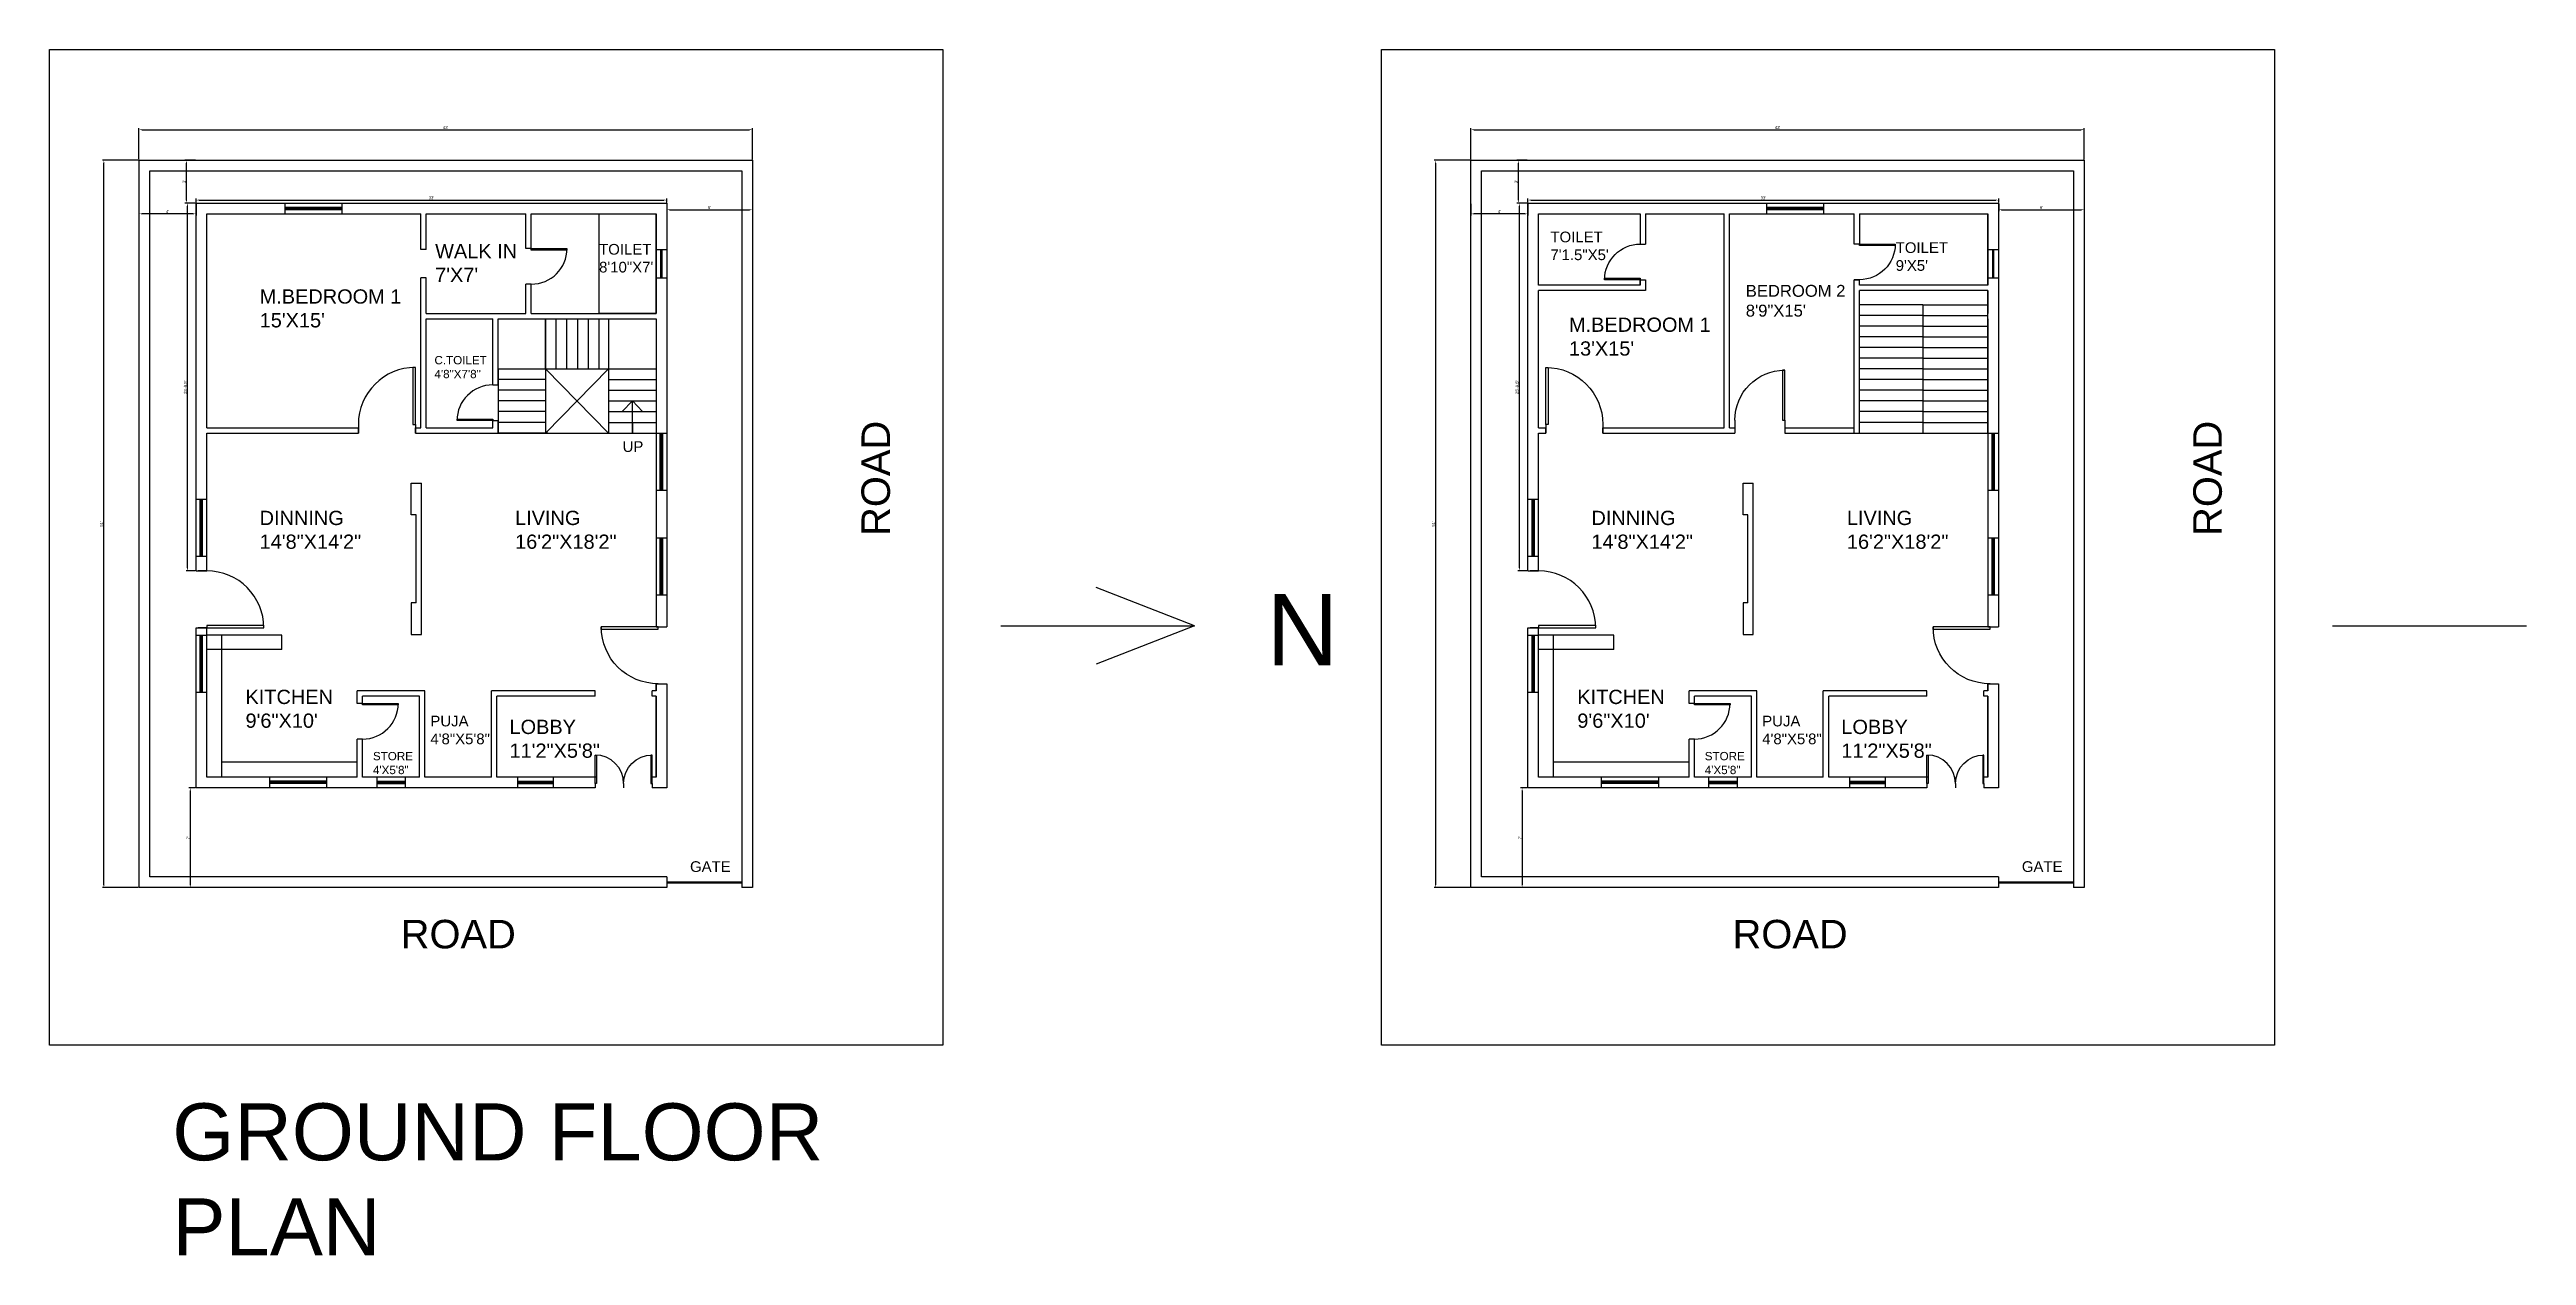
# Model space of a CAD drawing. Header units: inches. Extents: x 282035 to 284119, y 85453 to 86467.
import ezdxf

# ---------------------------------------------------------------- set-up
doc = ezdxf.new("R2010")
doc.units = ezdxf.units.IN
doc.styles.get("Standard").update_dxf_attribs({"font": 'arial.ttf'})
doc.dimstyles.new('ISO-25', dxfattribs={"dimtxt": 2.5, "dimasz": 2.5, "dimexe": 1.25, "dimexo": 0.625, "dimtad": 1, "dimlunit": 3, "dimtxsty": 'Standard', "dimcen": 2.5, "dimadec": 0, "dimazin": 0, "dimtfac": 1, "dimtmove": 0, "dimatfit": 3, "dimfxl": 1, "dimarcsym": 0})

# ---------------------------------------------------------------- blocks, each defined once
blk = doc.blocks.new('*D2')
at = {"color": 0, "lineweight": -2, "transparency": 16777216}
for p, q in [((282110, 86374.9), (282110, 86401.2)), ((282112.5, 86400), (282623.5, 86400)), ((282626, 86374.9), (282626, 86401.2))]:
    blk.add_line(p, q, dxfattribs=at)
at = {"color": 0, "transparency": 16777216}
for points in [[(282112.5, 86400.4), (282112.5, 86399.6), (282110, 86400)], [(282623.5, 86400.4), (282623.5, 86399.6), (282626, 86400)]]:
    blk.add_solid(points, dxfattribs=at)
at = {"layer": 'Defpoints', "color": 0, "transparency": 16777216}
for p in [(282626, 86400), (282110, 86374.3), (282626, 86374.3)]:
    blk.add_point(p, dxfattribs=at)
at = {"color": 0, "transparency": 16777216, "insert": (282368, 86401.9), "char_height": 2.5, "attachment_point": 5}
blk.add_mtext("43'", dxfattribs=at)
blk = doc.blocks.new('*D3')
at = {"color": 0, "lineweight": -2, "transparency": 16777216}
for p, q in [((282109.4, 86374.3), (282079.2, 86374.3)), ((282080.4, 85764.8), (282080.4, 86371.8)), ((282109.4, 85762.3), (282079.2, 85762.3))]:
    blk.add_line(p, q, dxfattribs=at)
at = {"color": 0, "transparency": 16777216}
for points in [[(282080, 86371.8), (282080.9, 86371.8), (282080.4, 86374.3)], [(282080, 85764.8), (282080.9, 85764.8), (282080.4, 85762.3)]]:
    blk.add_solid(points, dxfattribs=at)
at = {"layer": 'Defpoints', "color": 0, "transparency": 16777216}
for p in [(282080.4, 86374.3), (282110, 86374.3), (282110, 85762.3)]:
    blk.add_point(p, dxfattribs=at)
at = {"color": 0, "transparency": 16777216, "insert": (282078.5, 86068.3), "char_height": 2.5, "attachment_point": 5, "rotation": 90}
blk.add_mtext("51'", dxfattribs=at)
blk = doc.blocks.new('*D4')
at = {"color": 0, "lineweight": -2, "transparency": 16777216}
for p, q in [((282157.4, 86338.3), (282149.6, 86338.3)), ((282150.9, 86031.3), (282150.9, 86335.8)), ((282157.4, 86028.8), (282149.6, 86028.8))]:
    blk.add_line(p, q, dxfattribs=at)
at = {"color": 0, "transparency": 16777216}
for points in [[(282150.4, 86335.8), (282151.3, 86335.8), (282150.9, 86338.3)], [(282150.4, 86031.3), (282151.3, 86031.3), (282150.9, 86028.8)]]:
    blk.add_solid(points, dxfattribs=at)
at = {"layer": 'Defpoints', "color": 0, "transparency": 16777216}
for p in [(282150.9, 86338.3), (282158, 86338.3), (282158, 86028.8)]:
    blk.add_point(p, dxfattribs=at)
at = {"color": 0, "transparency": 16777216, "insert": (282149, 86183.5), "char_height": 2.5, "attachment_point": 5, "rotation": 90}
blk.add_mtext('25\'-9.5"', dxfattribs=at)
blk = doc.blocks.new('*D5')
at = {"color": 0, "lineweight": -2, "transparency": 16777216}
for p, q in [((282158, 86338.9), (282158, 86342.1)), ((282160.5, 86340.8), (282551.5, 86340.8)), ((282554, 86338.9), (282554, 86342.1))]:
    blk.add_line(p, q, dxfattribs=at)
at = {"color": 0, "transparency": 16777216}
for points in [[(282160.5, 86341.2), (282160.5, 86340.4), (282158, 86340.8)], [(282551.5, 86341.2), (282551.5, 86340.4), (282554, 86340.8)]]:
    blk.add_solid(points, dxfattribs=at)
at = {"layer": 'Defpoints', "color": 0, "transparency": 16777216}
for p in [(282158, 86338.3), (282554, 86340.8), (282554, 86338.3)]:
    blk.add_point(p, dxfattribs=at)
at = {"color": 0, "transparency": 16777216, "insert": (282356, 86342.7), "char_height": 2.5, "attachment_point": 5}
blk.add_mtext("33'", dxfattribs=at)
blk = doc.blocks.new('*U6')
for p, q in [((-40, 0), (-40, 6)), ((0, 0), (0, 6))]:
    blk.add_line(p, q)
blk.add_lwpolyline([(0, 0), (0, -40), (-1.75, -40), (-1.75, 0)], close=True)
blk.add_arc((0, 0), 40, 180, 270)
blk = doc.blocks.new('*U7')
for p, q in [((0, 0), (0, -6)), ((-40, 0), (-40, -6))]:
    blk.add_line(p, q)
blk.add_lwpolyline([(0, 0), (0, 40), (-1.75, 40), (-1.75, 0)], close=True)
blk.add_arc((0, 0), 40, 90, 180)
blk = doc.blocks.new('*D8')
at = {"color": 0, "lineweight": -2, "transparency": 16777216}
for p, q in [((282157.4, 85846.3), (282151.9, 85846.3)), ((282153.1, 85843.8), (282153.1, 85764.8)), ((282157.4, 85762.3), (282151.9, 85762.3))]:
    blk.add_line(p, q, dxfattribs=at)
at = {"color": 0, "transparency": 16777216}
for points in [[(282152.7, 85843.8), (282153.6, 85843.8), (282153.1, 85846.3)], [(282152.7, 85764.8), (282153.6, 85764.8), (282153.1, 85762.3)]]:
    blk.add_solid(points, dxfattribs=at)
at = {"layer": 'Defpoints', "color": 0, "transparency": 16777216}
for p in [(282158, 85846.3), (282153.1, 85762.3), (282158, 85762.3)]:
    blk.add_point(p, dxfattribs=at)
at = {"color": 0, "transparency": 16777216, "insert": (282151.3, 85804.3), "char_height": 2.5, "attachment_point": 5, "rotation": 90}
blk.add_mtext("7'", dxfattribs=at)
blk = doc.blocks.new('*D9')
at = {"color": 0, "lineweight": -2, "transparency": 16777216}
for p, q in [((282157.4, 86374.3), (282148.7, 86374.3)), ((282149.9, 86340.8), (282149.9, 86371.8)), ((282157.4, 86338.3), (282148.7, 86338.3))]:
    blk.add_line(p, q, dxfattribs=at)
at = {"color": 0, "transparency": 16777216}
for points in [[(282149.5, 86371.8), (282150.4, 86371.8), (282149.9, 86374.3)], [(282149.5, 86340.8), (282150.4, 86340.8), (282149.9, 86338.3)]]:
    blk.add_solid(points, dxfattribs=at)
at = {"layer": 'Defpoints', "color": 0, "transparency": 16777216}
for p in [(282149.9, 86374.3), (282158, 86374.3), (282158, 86338.3)]:
    blk.add_point(p, dxfattribs=at)
at = {"color": 0, "transparency": 16777216, "insert": (282148, 86356.3), "char_height": 2.5, "attachment_point": 5, "rotation": 90}
blk.add_mtext("3'", dxfattribs=at)
blk = doc.blocks.new('*D10')
at = {"color": 0, "lineweight": -2, "transparency": 16777216}
for p, q in [((282554, 86337.7), (282554, 86331.4)), ((282556.5, 86332.6), (282623.5, 86332.6)), ((282626, 86337.7), (282626, 86331.4))]:
    blk.add_line(p, q, dxfattribs=at)
at = {"color": 0, "transparency": 16777216}
for points in [[(282556.5, 86333.1), (282556.5, 86332.2), (282554, 86332.6)], [(282623.5, 86333.1), (282623.5, 86332.2), (282626, 86332.6)]]:
    blk.add_solid(points, dxfattribs=at)
at = {"layer": 'Defpoints', "color": 0, "transparency": 16777216}
for p in [(282554, 86338.3), (282626, 86338.3), (282626, 86332.6)]:
    blk.add_point(p, dxfattribs=at)
at = {"color": 0, "transparency": 16777216, "insert": (282590, 86334.5), "char_height": 2.5, "attachment_point": 5}
blk.add_mtext("6'", dxfattribs=at)
blk = doc.blocks.new('*D11')
at = {"color": 0, "lineweight": -2, "transparency": 16777216}
for p, q in [((282110, 86337.7), (282110, 86327.9)), ((282158, 86337.7), (282158, 86327.9)), ((282155.5, 86329.2), (282112.5, 86329.2))]:
    blk.add_line(p, q, dxfattribs=at)
at = {"color": 0, "transparency": 16777216}
for points in [[(282112.5, 86329.6), (282112.5, 86328.8), (282110, 86329.2)], [(282155.5, 86329.6), (282155.5, 86328.8), (282158, 86329.2)]]:
    blk.add_solid(points, dxfattribs=at)
at = {"layer": 'Defpoints', "color": 0, "transparency": 16777216}
for p in [(282110, 86338.3), (282158, 86338.3), (282110, 86329.2)]:
    blk.add_point(p, dxfattribs=at)
at = {"color": 0, "transparency": 16777216, "insert": (282134, 86331.1), "char_height": 2.5, "attachment_point": 5}
blk.add_mtext("4'", dxfattribs=at)
blk = doc.blocks.new('*D13')
at = {"color": 0, "lineweight": -2, "transparency": 16777216}
for p, q in [((283230.5, 86374.9), (283230.5, 86401.2)), ((283233, 86400), (283744, 86400)), ((283746.5, 86374.9), (283746.5, 86401.2))]:
    blk.add_line(p, q, dxfattribs=at)
at = {"color": 0, "transparency": 16777216}
for points in [[(283233, 86400.4), (283233, 86399.6), (283230.5, 86400)], [(283744, 86400.4), (283744, 86399.6), (283746.5, 86400)]]:
    blk.add_solid(points, dxfattribs=at)
at = {"layer": 'Defpoints', "color": 0, "transparency": 16777216}
for p in [(283746.5, 86400), (283230.5, 86374.3), (283746.5, 86374.3)]:
    blk.add_point(p, dxfattribs=at)
at = {"color": 0, "transparency": 16777216, "insert": (283488.5, 86401.9), "char_height": 2.5, "attachment_point": 5}
blk.add_mtext("43'", dxfattribs=at)
blk = doc.blocks.new('*D14')
at = {"color": 0, "lineweight": -2, "transparency": 16777216}
for p, q in [((283229.9, 86374.3), (283199.6, 86374.3)), ((283200.9, 85764.8), (283200.9, 86371.8)), ((283229.9, 85762.3), (283199.6, 85762.3))]:
    blk.add_line(p, q, dxfattribs=at)
at = {"color": 0, "transparency": 16777216}
for points in [[(283200.5, 86371.8), (283201.3, 86371.8), (283200.9, 86374.3)], [(283200.5, 85764.8), (283201.3, 85764.8), (283200.9, 85762.3)]]:
    blk.add_solid(points, dxfattribs=at)
at = {"layer": 'Defpoints', "color": 0, "transparency": 16777216}
for p in [(283200.9, 86374.3), (283230.5, 86374.3), (283230.5, 85762.3)]:
    blk.add_point(p, dxfattribs=at)
at = {"color": 0, "transparency": 16777216, "insert": (283199, 86068.3), "char_height": 2.5, "attachment_point": 5, "rotation": 90}
blk.add_mtext("51'", dxfattribs=at)
blk = doc.blocks.new('*D15')
at = {"color": 0, "lineweight": -2, "transparency": 16777216}
for p, q in [((283277.9, 86338.3), (283270, 86338.3)), ((283271.3, 86031.3), (283271.3, 86335.8)), ((283277.9, 86028.8), (283270, 86028.8))]:
    blk.add_line(p, q, dxfattribs=at)
at = {"color": 0, "transparency": 16777216}
for points in [[(283270.9, 86335.8), (283271.7, 86335.8), (283271.3, 86338.3)], [(283270.9, 86031.3), (283271.7, 86031.3), (283271.3, 86028.8)]]:
    blk.add_solid(points, dxfattribs=at)
at = {"layer": 'Defpoints', "color": 0, "transparency": 16777216}
for p in [(283271.3, 86338.3), (283278.5, 86338.3), (283278.5, 86028.8)]:
    blk.add_point(p, dxfattribs=at)
at = {"color": 0, "transparency": 16777216, "insert": (283269.4, 86183.5), "char_height": 2.5, "attachment_point": 5, "rotation": 90}
blk.add_mtext('25\'-9.5"', dxfattribs=at)
blk = doc.blocks.new('*D16')
at = {"color": 0, "lineweight": -2, "transparency": 16777216}
for p, q in [((283278.5, 86338.9), (283278.5, 86342.1)), ((283281, 86340.8), (283672, 86340.8)), ((283674.5, 86338.9), (283674.5, 86342.1))]:
    blk.add_line(p, q, dxfattribs=at)
at = {"color": 0, "transparency": 16777216}
for points in [[(283281, 86341.2), (283281, 86340.4), (283278.5, 86340.8)], [(283672, 86341.2), (283672, 86340.4), (283674.5, 86340.8)]]:
    blk.add_solid(points, dxfattribs=at)
at = {"layer": 'Defpoints', "color": 0, "transparency": 16777216}
for p in [(283278.5, 86338.3), (283674.5, 86340.8), (283674.5, 86338.3)]:
    blk.add_point(p, dxfattribs=at)
at = {"color": 0, "transparency": 16777216, "insert": (283476.5, 86342.7), "char_height": 2.5, "attachment_point": 5}
blk.add_mtext("33'", dxfattribs=at)
blk = doc.blocks.new('*D17')
at = {"color": 0, "lineweight": -2, "transparency": 16777216}
for p, q in [((283277.9, 85846.3), (283272.3, 85846.3)), ((283273.6, 85843.8), (283273.6, 85764.8)), ((283277.9, 85762.3), (283272.3, 85762.3))]:
    blk.add_line(p, q, dxfattribs=at)
at = {"color": 0, "transparency": 16777216}
for points in [[(283273.2, 85843.8), (283274, 85843.8), (283273.6, 85846.3)], [(283273.2, 85764.8), (283274, 85764.8), (283273.6, 85762.3)]]:
    blk.add_solid(points, dxfattribs=at)
at = {"layer": 'Defpoints', "color": 0, "transparency": 16777216}
for p in [(283278.5, 85846.3), (283273.6, 85762.3), (283278.5, 85762.3)]:
    blk.add_point(p, dxfattribs=at)
at = {"color": 0, "transparency": 16777216, "insert": (283271.7, 85804.3), "char_height": 2.5, "attachment_point": 5, "rotation": 90}
blk.add_mtext("7'", dxfattribs=at)
blk = doc.blocks.new('*D18')
at = {"color": 0, "lineweight": -2, "transparency": 16777216}
for p, q in [((283277.9, 86374.3), (283269.1, 86374.3)), ((283270.4, 86340.8), (283270.4, 86371.8)), ((283277.9, 86338.3), (283269.1, 86338.3))]:
    blk.add_line(p, q, dxfattribs=at)
at = {"color": 0, "transparency": 16777216}
for points in [[(283270, 86371.8), (283270.8, 86371.8), (283270.4, 86374.3)], [(283270, 86340.8), (283270.8, 86340.8), (283270.4, 86338.3)]]:
    blk.add_solid(points, dxfattribs=at)
at = {"layer": 'Defpoints', "color": 0, "transparency": 16777216}
for p in [(283270.4, 86374.3), (283278.5, 86374.3), (283278.5, 86338.3)]:
    blk.add_point(p, dxfattribs=at)
at = {"color": 0, "transparency": 16777216, "insert": (283268.5, 86356.3), "char_height": 2.5, "attachment_point": 5, "rotation": 90}
blk.add_mtext("3'", dxfattribs=at)
blk = doc.blocks.new('*D19')
at = {"color": 0, "lineweight": -2, "transparency": 16777216}
for p, q in [((283674.5, 86337.7), (283674.5, 86331.4)), ((283677, 86332.6), (283744, 86332.6)), ((283746.5, 86337.7), (283746.5, 86331.4))]:
    blk.add_line(p, q, dxfattribs=at)
at = {"color": 0, "transparency": 16777216}
for points in [[(283677, 86333.1), (283677, 86332.2), (283674.5, 86332.6)], [(283744, 86333.1), (283744, 86332.2), (283746.5, 86332.6)]]:
    blk.add_solid(points, dxfattribs=at)
at = {"layer": 'Defpoints', "color": 0, "transparency": 16777216}
for p in [(283674.5, 86338.3), (283746.5, 86338.3), (283746.5, 86332.6)]:
    blk.add_point(p, dxfattribs=at)
at = {"color": 0, "transparency": 16777216, "insert": (283710.5, 86334.5), "char_height": 2.5, "attachment_point": 5}
blk.add_mtext("6'", dxfattribs=at)
blk = doc.blocks.new('*D20')
at = {"color": 0, "lineweight": -2, "transparency": 16777216}
for p, q in [((283230.5, 86337.7), (283230.5, 86327.9)), ((283278.5, 86337.7), (283278.5, 86327.9)), ((283276, 86329.2), (283233, 86329.2))]:
    blk.add_line(p, q, dxfattribs=at)
at = {"color": 0, "transparency": 16777216}
for points in [[(283233, 86329.6), (283233, 86328.8), (283230.5, 86329.2)], [(283276, 86329.6), (283276, 86328.8), (283278.5, 86329.2)]]:
    blk.add_solid(points, dxfattribs=at)
at = {"layer": 'Defpoints', "color": 0, "transparency": 16777216}
for p in [(283230.5, 86338.3), (283278.5, 86338.3), (283230.5, 86329.2)]:
    blk.add_point(p, dxfattribs=at)
at = {"color": 0, "transparency": 16777216, "insert": (283254.5, 86331.1), "char_height": 2.5, "attachment_point": 5}
blk.add_mtext("4'", dxfattribs=at)

msp = doc.modelspace()

# ---------------------------------------------------------------- linework, layer by layer
for p, q in [((282110.049, 85762.292), (282110.049, 86374.292)), ((282110.049, 86374.292), (282626.049, 86374.292)), ((282626.049, 86374.292), (282626.049, 85762.292)), ((283230.48, 85762.292), (283230.48, 86374.292)), ((283230.48, 86374.292), (283746.48, 86374.292)), ((283746.48, 86374.292), (283746.48, 85762.292)), ((282233.049, 86329.292), (282233.049, 86338.292)), ((282233.049, 86334.792), (282281.049, 86334.792)), ((282233.049, 86334.792), (282281.049, 86334.792)), ((282233.049, 86333.792), (282281.049, 86333.792)), ((282233.049, 86332.792), (282281.049, 86332.792)), ((282281.049, 86329.292), (282281.049, 86338.292)), ((283479.461, 86329.292), (283479.461, 86338.292)), ((283479.461, 86334.792), (283527.461, 86334.792)), ((283479.461, 86333.792), (283527.461, 86333.792)), ((283479.461, 86332.792), (283527.461, 86332.792)), ((283527.461, 86329.292), (283527.461, 86338.292)), ((282167.049, 86329.292), (282347.049, 86329.292)), ((282167.049, 86329.292), (282347.049, 86329.292)), ((282167.049, 86149.292), (282167.049, 86329.292)), ((282347.049, 86299.292), (282347.049, 86329.292)), ((282351.549, 86299.292), (282351.549, 86329.292)), ((282351.549, 86299.292), (282351.549, 86329.292)), ((282351.549, 86329.292), (282435.549, 86329.292)), ((282435.549, 86300.042), (282435.549, 86329.292)), ((282440.049, 86300.042), (282440.049, 86329.292)), ((282440.049, 86329.292), (282545.049, 86329.292)), ((282497.049, 86245.292), (282497.049, 86329.292)), ((282545.049, 86329.292), (282545.049, 86245.292)), ((282545.049, 86245.292), (282545.049, 86329.292)), ((283287.48, 86329.292), (283372.98, 86329.292)), ((283287.48, 86329.292), (283372.98, 86329.292)), ((283287.48, 86269.292), (283287.48, 86329.292)), ((283372.98, 86329.292), (283372.98, 86303.792)), ((283377.48, 86329.292), (283377.48, 86303.792)), ((283377.48, 86329.292), (283443.48, 86329.292)), ((283377.48, 86329.292), (283431.48, 86329.292)), ((283443.48, 86149.292), (283443.48, 86329.292)), ((283447.98, 86149.292), (283447.98, 86329.292)), ((283447.98, 86329.292), (283552.98, 86329.292)), ((283552.98, 86303.791), (283552.98, 86329.292)), ((283557.48, 86329.292), (283557.418, 86303.791)), ((283557.48, 86329.292), (283665.48, 86329.292)), ((283665.48, 86329.292), (283665.48, 86269.292)), ((283665.48, 86269.292), (283665.48, 86329.292)), ((282351.549, 86299.292), (282347.049, 86299.292)), ((282440.049, 86300.042), (282435.549, 86300.042)), ((282545.049, 86299.292), (282554.049, 86299.292)), ((282549.049, 86275.292), (282549.049, 86299.292)), ((282550.049, 86275.292), (282550.049, 86299.292)), ((283557.418, 86303.791), (283552.98, 86303.791)), ((283665.48, 86299.292), (283674.48, 86299.292)), ((283669.48, 86275.292), (283669.48, 86299.292)), ((283670.48, 86275.292), (283670.48, 86299.292)), ((282347.049, 86149.292), (282347.049, 86275.292)), ((282351.549, 86275.292), (282347.049, 86275.292)), ((282351.549, 86245.292), (282351.549, 86275.292)), ((282351.549, 86245.292), (282351.549, 86275.292)), ((282435.549, 86245.292), (282435.549, 86270.042)), ((282440.049, 86270.042), (282435.549, 86270.042)), ((282440.049, 86245.292), (282440.049, 86270.042)), ((282545.049, 86275.292), (282554.049, 86275.292)), ((283372.98, 86269.292), (283287.48, 86269.292)), ((283372.98, 86269.292), (283372.97, 86273.792)), ((283372.97, 86273.792), (283377.48, 86273.792)), ((283372.98, 86273.792), (283372.98, 86269.292)), ((283377.48, 86273.792), (283377.48, 86264.792)), ((283552.98, 86144.792), (283552.98, 86273.791)), ((283552.98, 86273.791), (283557.48, 86273.791)), ((283557.48, 86269.292), (283557.48, 86273.791)), ((283665.48, 86269.292), (283557.48, 86269.292)), ((283665.48, 86275.292), (283674.48, 86275.292)), ((283287.48, 86149.292), (283287.48, 86264.792)), ((283377.48, 86264.792), (283287.48, 86264.792)), ((283557.48, 86144.792), (283557.48, 86264.792)), ((283665.48, 86264.792), (283557.48, 86264.792)), ((283610.73, 86252.792), (283557.48, 86252.792)), ((283610.73, 86252.792), (283665.48, 86252.792)), ((283610.73, 86252.792), (283610.73, 86144.792)), ((283665.48, 86144.792), (283665.48, 86264.792)), ((283665.48, 86264.792), (283665.48, 86245.292)), ((282351.549, 86245.292), (282435.549, 86245.292)), ((282351.549, 86149.292), (282351.549, 86240.792)), ((282351.549, 86149.292), (282351.549, 86240.792)), ((282351.549, 86240.792), (282407.549, 86240.792)), ((282407.549, 86185.292), (282407.549, 86240.792)), ((282412.049, 86240.792), (282545.049, 86240.792)), ((282412.049, 86185.292), (282412.049, 86240.792)), ((282412.049, 86240.792), (282545.049, 86240.792)), ((282440.049, 86245.292), (282545.049, 86245.292)), ((282452.049, 86240.792), (282452.049, 86144.792)), ((282452.049, 86198.792), (282452.049, 86240.792)), ((282461.049, 86198.792), (282461.049, 86240.792)), ((282470.049, 86198.792), (282470.049, 86240.792)), ((282479.049, 86198.792), (282479.049, 86240.792)), ((282488.049, 86198.792), (282488.049, 86240.792)), ((282545.049, 86245.292), (282497.049, 86245.292)), ((282497.049, 86198.792), (282497.049, 86240.792)), ((282505.049, 86240.792), (282505.049, 86144.792)), ((282545.049, 86240.792), (282545.049, 86144.122)), ((282545.049, 86240.792), (282545.049, 85981.792)), ((283610.73, 86243.792), (283557.48, 86243.792)), ((283610.73, 86234.792), (283557.48, 86234.792)), ((283610.73, 86243.792), (283665.48, 86243.792)), ((283610.73, 86234.792), (283665.48, 86234.792)), ((283665.48, 86240.792), (283665.48, 85981.792)), ((283665.48, 86240.792), (283665.48, 86144.122)), ((283610.73, 86225.792), (283557.48, 86225.792)), ((283610.73, 86216.792), (283557.48, 86216.792)), ((283610.73, 86207.792), (283557.48, 86207.792)), ((283610.73, 86225.792), (283665.48, 86225.792)), ((283610.73, 86216.792), (283665.48, 86216.792)), ((283610.73, 86207.792), (283665.48, 86207.792)), ((282407.549, 86185.292), (282412.049, 86185.292)), ((282412.049, 86198.792), (282545.049, 86198.792)), ((282412.049, 86198.792), (282412.049, 86144.792)), ((282452.049, 86189.792), (282412.049, 86189.792)), ((282452.049, 86144.792), (282505.049, 86198.792)), ((282505.049, 86144.792), (282452.049, 86198.792)), ((282503.049, 86198.792), (282545.049, 86198.792)), ((282505.049, 86189.792), (282545.049, 86189.792)), ((283287.48, 86149.292), (283287.48, 86199.792)), ((283610.73, 86198.792), (283557.48, 86198.792)), ((283610.73, 86189.792), (283557.48, 86189.792)), ((283610.73, 86198.792), (283665.48, 86198.792)), ((283610.73, 86189.792), (283665.48, 86189.792)), ((282452.049, 86180.792), (282412.049, 86180.792)), ((282452.049, 86171.792), (282412.049, 86171.792)), ((282505.049, 86180.792), (282545.049, 86180.792)), ((282505.049, 86171.792), (282545.049, 86171.792)), ((282525.049, 86171.792), (282516.415, 86162.792)), ((282525.049, 86144.792), (282525.049, 86171.792)), ((282525.049, 86171.792), (282533.682, 86162.792)), ((283610.73, 86180.792), (283557.48, 86180.792)), ((283610.73, 86171.792), (283557.48, 86171.792)), ((283610.73, 86180.792), (283665.48, 86180.792)), ((283610.73, 86171.792), (283665.48, 86171.792)), ((282167.049, 86149.292), (282294.549, 86149.292)), ((282167.049, 86144.792), (282294.549, 86144.792)), ((282167.049, 86028.792), (282167.049, 86144.792)), ((282167.049, 86028.792), (282167.049, 86144.792)), ((282294.549, 86144.792), (282294.549, 86149.292)), ((282342.549, 86144.792), (282342.549, 86149.292)), ((282342.549, 86149.292), (282347.049, 86149.292)), ((282342.549, 86144.792), (282545.049, 86144.792)), ((282351.549, 86149.292), (282407.549, 86149.292)), ((282407.549, 86149.292), (282407.549, 86155.292)), ((282407.549, 86155.292), (282412.049, 86155.292)), ((282452.049, 86162.792), (282412.049, 86162.792)), ((282412.049, 86144.792), (282412.049, 86155.292)), ((282452.049, 86153.792), (282412.049, 86153.792)), ((282454.049, 86144.792), (282412.049, 86144.792)), ((282505.049, 86162.792), (282545.049, 86162.792)), ((282505.049, 86153.792), (282545.049, 86153.792)), ((282525.049, 86153.792), (282525.049, 86144.792)), ((282545.049, 86144.792), (282554.049, 86144.792)), ((282548.549, 86096.792), (282548.549, 86144.792)), ((282549.549, 86096.792), (282549.549, 86144.792)), ((282550.549, 86096.792), (282550.549, 86144.792)), ((283287.48, 86149.292), (283293.48, 86149.292)), ((283287.48, 86028.792), (283287.48, 86144.792)), ((283287.48, 86144.792), (283293.48, 86144.792)), ((283287.48, 86028.792), (283287.48, 86144.792)), ((283287.48, 86144.792), (283293.48, 86144.792)), ((283293.48, 86144.792), (283293.48, 86149.292)), ((283341.48, 86144.792), (283341.48, 86149.292)), ((283341.48, 86149.292), (283443.48, 86149.292)), ((283341.48, 86144.792), (283435.98, 86144.792)), ((283435.98, 86144.792), (283452.48, 86144.792)), ((283447.98, 86149.292), (283452.48, 86149.292)), ((283447.98, 86149.292), (283452.48, 86149.292)), ((283452.48, 86149.292), (283452.48, 86144.792)), ((283494.48, 86149.292), (283494.48, 86144.792)), ((283494.48, 86149.292), (283552.98, 86149.292)), ((283494.48, 86144.792), (283665.48, 86144.792)), ((283610.73, 86162.792), (283557.48, 86162.792)), ((283610.73, 86153.792), (283557.48, 86153.792)), ((283610.73, 86162.792), (283665.48, 86162.792)), ((283610.73, 86153.792), (283665.48, 86153.792)), ((283610.73, 86144.792), (283665.48, 86144.792)), ((283665.48, 86144.792), (283674.48, 86144.792)), ((283668.98, 86096.792), (283668.98, 86144.792)), ((283669.98, 86096.792), (283669.98, 86144.792)), ((283670.98, 86096.792), (283670.98, 86144.792)), ((282339.049, 86075.958), (282339.049, 86102.704)), ((282339.049, 86102.704), (282343.049, 86102.704)), ((282343.049, 86102.704), (282347.549, 86102.704)), ((282347.549, 85975.292), (282347.549, 86102.704)), ((283459.48, 86075.958), (283459.48, 86102.704)), ((283459.48, 86102.704), (283463.48, 86102.704)), ((283463.48, 86102.704), (283467.98, 86102.704)), ((283467.98, 85975.292), (283467.98, 86102.704)), ((282158.049, 86089.238), (282167.049, 86089.238)), ((282161.549, 86041.238), (282161.549, 86089.238)), ((282162.549, 86041.238), (282162.549, 86089.238)), ((282163.549, 86041.238), (282163.549, 86089.238)), ((282545.049, 86096.792), (282554.049, 86096.792)), ((283278.48, 86089.238), (283287.48, 86089.238)), ((283281.98, 86041.238), (283281.98, 86089.238)), ((283282.98, 86041.238), (283282.98, 86089.238)), ((283283.98, 86041.238), (283283.98, 86089.238)), ((283665.48, 86096.792), (283674.48, 86096.792)), ((282343.049, 86075.958), (282339.049, 86075.958)), ((282343.049, 86002.042), (282343.049, 86075.958)), ((283463.48, 86075.958), (283459.48, 86075.958)), ((283463.48, 86002.042), (283463.48, 86075.958)), ((282158.049, 86041.238), (282167.049, 86041.238)), ((282545.049, 86056.672), (282554.049, 86056.672)), ((282548.549, 86008.672), (282548.549, 86056.672)), ((282549.549, 86008.672), (282549.549, 86056.672)), ((282550.549, 86008.672), (282550.549, 86056.672)), ((283278.48, 86041.238), (283287.48, 86041.238)), ((283665.48, 86056.672), (283674.48, 86056.672)), ((283668.98, 86008.672), (283668.98, 86056.672)), ((283669.98, 86008.672), (283669.98, 86056.672)), ((283670.98, 86008.672), (283670.98, 86056.672)), ((282158.049, 86028.792), (282167.049, 86028.792)), ((283278.48, 86028.792), (283287.48, 86028.792)), ((282343.049, 86002.042), (282339.049, 86002.042)), ((282339.049, 86002.042), (282339.049, 85975.292)), ((282545.049, 86008.672), (282554.049, 86008.672)), ((282998.071, 85982.636), (282915.165, 86014.852)), ((283463.48, 86002.042), (283459.48, 86002.042)), ((283459.48, 86002.042), (283459.48, 85975.292)), ((283665.48, 86008.672), (283674.48, 86008.672)), ((282158.049, 85980.792), (282167.049, 85980.792)), ((282167.049, 85855.292), (282167.049, 85980.792)), ((282167.049, 85975.292), (282167.049, 85980.792)), ((282545.049, 85981.792), (282554.049, 85981.792)), ((282835.022, 85982.636), (282998.071, 85982.636)), ((282998.071, 85982.636), (282915.165, 85950.42)), ((283278.48, 85980.792), (283287.48, 85980.792)), ((283287.48, 85855.292), (283287.48, 85980.792)), ((283287.48, 85975.292), (283287.48, 85980.792)), ((283665.48, 85981.792), (283674.48, 85981.792)), ((283955.454, 85982.636), (284118.503, 85982.636)), ((282158.049, 85974.792), (282167.049, 85974.792)), ((282161.549, 85926.792), (282161.549, 85974.792)), ((282162.549, 85926.792), (282162.549, 85974.792)), ((282163.549, 85926.792), (282163.549, 85974.792)), ((282230.299, 85974.792), (282167.049, 85974.792)), ((282230.299, 85962.792), (282167.049, 85962.792)), ((282179.549, 85855.292), (282179.549, 85974.792)), ((282230.299, 85962.792), (282230.299, 85974.792)), ((282339.049, 85975.292), (282343.049, 85975.292)), ((282343.049, 85975.292), (282347.549, 85975.292)), ((283278.48, 85974.792), (283287.48, 85974.792)), ((283281.98, 85926.792), (283281.98, 85974.792)), ((283282.98, 85926.792), (283282.98, 85974.792)), ((283283.98, 85926.792), (283283.98, 85974.792)), ((283350.73, 85974.792), (283287.48, 85974.792)), ((283350.73, 85962.792), (283287.48, 85962.792)), ((283299.98, 85855.292), (283299.98, 85974.792)), ((283350.73, 85962.792), (283350.73, 85974.792)), ((283459.48, 85975.292), (283463.48, 85975.292)), ((283463.48, 85975.292), (283467.98, 85975.292)), ((282158.049, 85926.792), (282167.049, 85926.792)), ((282350.549, 85927.792), (282293.549, 85927.792)), ((282293.549, 85917.292), (282293.549, 85927.792)), ((282298.049, 85917.292), (282293.549, 85917.292)), ((282346.049, 85923.292), (282298.049, 85923.292)), ((282298.049, 85917.292), (282298.049, 85923.292)), ((282346.049, 85855.292), (282346.049, 85923.292)), ((282350.549, 85855.292), (282350.549, 85927.792)), ((282406.549, 85855.292), (282406.549, 85927.792)), ((282411.049, 85927.792), (282406.549, 85927.792)), ((282493.697, 85927.792), (282411.049, 85927.792)), ((282411.049, 85855.292), (282411.049, 85923.292)), ((282493.697, 85923.292), (282411.049, 85923.292)), ((282493.697, 85923.292), (282493.697, 85927.792)), ((282545.049, 85927.792), (282541.697, 85927.792)), ((282541.697, 85923.292), (282541.697, 85927.792)), ((282545.049, 85923.292), (282541.697, 85923.292)), ((282545.049, 85927.792), (282545.049, 85933.792)), ((282545.049, 85933.792), (282554.049, 85933.792)), ((282545.049, 85933.792), (282545.049, 85927.792)), ((282545.049, 85855.292), (282545.049, 85923.292)), ((282545.049, 85923.292), (282545.049, 85855.292)), ((283278.48, 85926.792), (283287.48, 85926.792)), ((283470.98, 85927.792), (283413.98, 85927.792)), ((283413.98, 85917.292), (283413.98, 85927.792)), ((283418.48, 85917.292), (283413.98, 85917.292)), ((283466.48, 85923.292), (283418.48, 85923.292)), ((283418.48, 85917.292), (283418.48, 85923.292)), ((283466.48, 85855.292), (283466.48, 85923.292)), ((283470.98, 85855.292), (283470.98, 85927.792)), ((283526.98, 85855.292), (283526.98, 85927.792)), ((283531.48, 85927.792), (283526.98, 85927.792)), ((283614.128, 85927.792), (283531.48, 85927.792)), ((283614.128, 85923.292), (283531.48, 85923.292)), ((283531.48, 85855.292), (283531.48, 85923.292)), ((283614.128, 85923.292), (283614.128, 85927.792)), ((283665.48, 85927.792), (283662.128, 85927.792)), ((283662.128, 85923.292), (283662.128, 85927.792)), ((283665.48, 85923.292), (283662.128, 85923.292)), ((283665.48, 85933.792), (283665.48, 85927.792)), ((283665.48, 85927.792), (283665.48, 85933.792)), ((283665.48, 85933.792), (283674.48, 85933.792)), ((283665.48, 85855.292), (283665.48, 85923.292)), ((283665.48, 85923.292), (283665.48, 85855.292)), ((282293.549, 85855.292), (282293.549, 85887.292)), ((282298.049, 85887.292), (282293.549, 85887.292)), ((282298.049, 85855.292), (282298.049, 85887.292)), ((282493.697, 85855.292), (282493.697, 85873.892)), ((282541.697, 85855.292), (282541.697, 85873.892)), ((283413.98, 85855.292), (283413.98, 85887.292)), ((283418.48, 85887.292), (283413.98, 85887.292)), ((283418.48, 85855.292), (283418.48, 85887.292)), ((283614.128, 85855.292), (283614.128, 85873.892)), ((283662.128, 85855.292), (283662.128, 85873.892)), ((282293.549, 85855.292), (282167.049, 85855.292)), ((282293.549, 85855.292), (282167.049, 85855.292)), ((282293.549, 85867.792), (282179.549, 85867.792)), ((282219.776, 85855.292), (282219.776, 85846.292)), ((282267.776, 85851.792), (282219.776, 85851.792)), ((282267.776, 85855.292), (282267.776, 85846.292)), ((282346.049, 85855.292), (282298.049, 85855.292)), ((282310.049, 85855.292), (282310.049, 85846.292)), ((282310.049, 85851.792), (282334.049, 85851.792)), ((282334.049, 85855.292), (282334.049, 85846.292)), ((282406.549, 85855.292), (282350.549, 85855.292)), ((282494.747, 85855.292), (282411.049, 85855.292)), ((282428.436, 85855.292), (282428.436, 85846.292)), ((282428.436, 85851.792), (282458.436, 85851.792)), ((282458.436, 85855.292), (282458.436, 85846.292)), ((282545.049, 85855.292), (282540.647, 85855.292)), ((283413.98, 85855.292), (283287.48, 85855.292)), ((283413.98, 85855.292), (283287.48, 85855.292)), ((283413.98, 85867.792), (283299.98, 85867.792)), ((283340.207, 85855.292), (283340.207, 85846.292)), ((283388.207, 85851.792), (283340.207, 85851.792)), ((283388.207, 85855.292), (283388.207, 85846.292)), ((283466.48, 85855.292), (283418.48, 85855.292)), ((283430.48, 85855.292), (283430.48, 85846.292)), ((283430.48, 85851.792), (283454.48, 85851.792)), ((283454.48, 85855.292), (283454.48, 85846.292)), ((283526.98, 85855.292), (283470.98, 85855.292)), ((283615.178, 85855.292), (283531.48, 85855.292)), ((283548.867, 85855.292), (283548.867, 85846.292)), ((283548.867, 85851.792), (283578.867, 85851.792)), ((283578.867, 85855.292), (283578.867, 85846.292)), ((283665.48, 85855.292), (283661.078, 85855.292)), ((282267.776, 85850.792), (282219.776, 85850.792)), ((282267.776, 85849.792), (282219.776, 85849.792)), ((282310.049, 85850.792), (282334.049, 85850.792)), ((282310.049, 85849.792), (282334.049, 85849.792)), ((282428.436, 85850.792), (282458.436, 85850.792)), ((282428.436, 85849.792), (282458.436, 85849.792)), ((283388.207, 85850.792), (283340.207, 85850.792)), ((283388.207, 85849.792), (283340.207, 85849.792)), ((283430.48, 85850.792), (283454.48, 85850.792)), ((283430.48, 85849.792), (283454.48, 85849.792)), ((283548.867, 85850.792), (283578.867, 85850.792)), ((283548.867, 85849.792), (283578.867, 85849.792)), ((282554.049, 85771.292), (282554.049, 85762.292)), ((282617.049, 85771.292), (282617.049, 85762.292)), ((283674.48, 85771.292), (283674.48, 85762.292)), ((283737.48, 85771.292), (283737.48, 85762.292)), ((282554.049, 85762.292), (282110.049, 85762.292)), ((282554.049, 85767.292), (282617.049, 85767.292)), ((282554.049, 85766.292), (282617.049, 85766.292)), ((282626.049, 85762.292), (282617.049, 85762.292)), ((283674.48, 85762.292), (283230.48, 85762.292)), ((283674.48, 85767.292), (283737.48, 85767.292)), ((283674.48, 85766.292), (283737.48, 85766.292)), ((283746.48, 85762.292), (283737.48, 85762.292))]:
    msp.add_line(p, q)
for points in [[(282034.742, 86467.463), (282786.207, 86467.463), (282786.207, 85629.77), (282034.742, 85629.77)], [(283155.173, 86467.463), (283906.639, 86467.463), (283906.639, 85629.77), (283155.173, 85629.77)]]:
    msp.add_lwpolyline(points, close=True)
for points in [[(282554.049, 85771.292), (282119.049, 85771.292), (282119.049, 86365.292), (282617.049, 86365.292), (282617.049, 85771.292)], [(283674.48, 85771.292), (283239.48, 85771.292), (283239.48, 86365.292), (283737.48, 86365.292), (283737.48, 85771.292)], [(282158.049, 86028.792), (282158.049, 86338.292), (282554.049, 86338.292), (282554.049, 85981.792)], [(283278.48, 86028.792), (283278.48, 86338.292), (283674.48, 86338.292), (283674.48, 85981.792)], [(282411.049, 85846.292), (282158.049, 85846.292), (282158.049, 85980.792)], [(283531.48, 85846.292), (283278.48, 85846.292), (283278.48, 85980.792)], [(282554.049, 85933.792), (282554.049, 85846.292), (282541.697, 85846.292)], [(283674.48, 85933.792), (283674.48, 85846.292), (283662.128, 85846.292)], [(282493.697, 85846.292), (282411.049, 85846.292)], [(283614.128, 85846.292), (283531.48, 85846.292)]]:
    msp.add_lwpolyline(points)

# ---------------------------------------------------------------- block references
for name, p, xscale, yscale, zscale, rotation in [('*U6', (282440.049, 86300.042), 0.750000000000364, 0.750000000000364, 0.750000000000364, 90), ('*U7', (283557.48, 86303.791), -0.7500000000000004, 0.7500000000000004, 0.7500000000000004, 270), ('*U6', (282407.549, 86155.292), 0.7499999999996366, 0.7499999999996366, 0.7499999999996366, 270), ('*U6', (283494.48, 86155.592), -1.05, 1.05, 1.05, 180), ('*U7', (282167.049, 85980.792), 1.200000000000001, 1.200000000000001, 1.200000000000001, 270), ('*U7', (283287.48, 85980.792), 1.200000000000001, 1.200000000000001, 1.200000000000001, 270), ('*U6', (282546.849, 85981.792), -1.200000000000001, 1.200000000000001, 1.200000000000001, 270), ('*U6', (283667.28, 85981.792), -1.200000000000001, 1.200000000000001, 1.200000000000001, 270), ('*U6', (282298.049, 85917.292), 0.7500000000000002, 0.7500000000000002, 0.7500000000000002, 90), ('*U6', (283418.48, 85917.292), 0.7500000000000002, 0.7500000000000002, 0.7500000000000002, 90), ('*U6', (282493.697, 85849.892), 0.6000000000000003, 0.6000000000000003, 0.6000000000000003, 180), ('*U6', (282541.697, 85849.892), -0.6000000000000003, 0.6000000000000003, 0.6000000000000003, 180), ('*U6', (283614.128, 85849.892), 0.6000000000000003, 0.6000000000000003, 0.6000000000000003, 180), ('*U6', (283662.128, 85849.892), -0.6000000000000003, 0.6000000000000003, 0.6000000000000003, 180)]:
    msp.add_blockref(name, p, dxfattribs=dict(xscale=xscale, yscale=yscale, zscale=zscale, rotation=rotation))
at = {"extrusion": (-1.22465e-16, 4.04678e-20, -1), "xscale": 0.7500000409479693, "yscale": 0.7500000409479693, "zscale": 0.7500000409479693, "rotation": 270.0189330785756}
msp.add_blockref('*U7', (-283372.97, 86273.792), dxfattribs=at)
at = {"yscale": 1.200000000000001, "zscale": 1.200000000000001}
for p, xscale in [((282342.549, 86151.992), 1.200000000000001), ((283293.48, 86151.992), -1.200000000000001)]:
    msp.add_blockref('*U7', p, dxfattribs=dict(at, xscale=xscale))

# ---------------------------------------------------------------- texts
at = {"attachment_point": 1}
for s, width, insert, char_height in [('TOILET\\P7\'1.5"X5\'', 64.21377, (283297.39, 86314.263), 9), ("WALK IN\\P7'X7'", 77.9519, (282359.139, 86303.879), 12), ('TOILET\\P8\'10"X7\'', 64.21377, (282497.049, 86303.879), 9), ("TOILET\\P9'X5'", 64.21377, (283587.864, 86305.263), 9), ('BEDROOM 2\\P8\'9"X15\'', 119.4934, (283461.741, 86269.442), 10), ("M.BEDROOM 1\\P15'X15'", 119.4934, (282211.522, 86265.685), 12), ("M.BEDROOM 1\\P13'X15'", 119.4934, (283312.991, 86241.942), 12), ('C.TOILET\\P4\'8"X7\'8"', 64.21377, (282358.563, 86209.608), 7), ('UP', 12.65134, (282516.858, 86137.899), 9), ('DINNING\\P14\'8"X14\'2"', 64.21377, (282211.483, 86079.385), 12), ('LIVING\\P16\'2"X18\'2"', 64.21377, (282426.38, 86079.385), 12), ('DINNING\\P14\'8"X14\'2"', 64.21377, (283331.915, 86079.385), 12), ('LIVING\\P16\'2"X18\'2"', 64.21377, (283546.812, 86079.385), 12), ('N', 97.68689, (283058.435, 86009.234), 60), ('KITCHEN\\P9\'6"X10\'', 64.21377, (282199.603, 85928.804), 12), ('KITCHEN\\P9\'6"X10\'', 64.21377, (283320.034, 85928.804), 12), ('PUJA\\P4\'8"X5\'8"', 64.21377, (282355.128, 85906.978), 9), ('LOBBY\\P11\'2"X5\'8"', 64.21377, (282421.696, 85903.565), 12), ('PUJA\\P4\'8"X5\'8"', 64.21377, (283475.559, 85906.978), 9), ('LOBBY\\P11\'2"X5\'8"', 64.21377, (283542.128, 85903.565), 12), ('STORE\\P4\'X5\'8"', 64.21377, (282306.799, 85876.47), 7), ('STORE\\P4\'X5\'8"', 64.21377, (283427.231, 85876.47), 7), ('GATE', 42.2517, (282573.559, 85784.51), 9), ('GATE', 42.2517, (283693.991, 85784.51), 9), ('ROAD', 287.78647, (282330.174, 85735.203), 24), ('ROAD', 287.78647, (283450.605, 85735.203), 24), ('GROUND FLOOR PLAN', 573.31789, (282138.032, 85580.845), 48)]:
    msp.add_mtext_dynamic_manual_height_columns(s, width=width, gutter_width=12.5, heights=[0], dxfattribs=dict(at, insert=insert, char_height=char_height))
at = {"char_height": 24, "attachment_point": 1, "rotation": 90.01501}
for insert in [(282717.77, 86058.256), (283838.201, 86058.256)]:
    msp.add_mtext_dynamic_manual_height_columns('ROAD', width=287.78647, gutter_width=12.5, heights=[0], dxfattribs=dict(at, insert=insert))

# ---------------------------------------------------------------- dimensions: what is measured, and where the dimension line sits
for base, p1, p2, picture, middle in [((282626.049, 86399.984), (282110.049, 86374.292), (282626.049, 86374.292), '*D2', (282368.049, 86401.886)), ((283746.48, 86399.984), (283230.48, 86374.292), (283746.48, 86374.292), '*D13', (283488.48, 86401.886)), ((282554.049, 86340.831), (282158.049, 86338.292), (282554.049, 86338.292), '*D5', (282356.049, 86342.733)), ((283674.48, 86340.831), (283278.48, 86338.292), (283674.48, 86338.292), '*D16', (283476.48, 86342.733))]:
    dim = msp.add_linear_dim(base=base, p1=p1, p2=p2, dimstyle='ISO-25')
    dim.commit()
    dim.dimension.update_dxf_attribs({"geometry": picture, "text_midpoint": middle})
for base, p1, p2, picture, middle in [((282080.443, 86374.292), (282110.049, 85762.292), (282110.049, 86374.292), '*D3', (282078.542, 86068.292)), ((283200.875, 86374.292), (283230.48, 85762.292), (283230.48, 86374.292), '*D14', (283198.973, 86068.292)), ((282150.857, 86338.292), (282158.049, 86028.792), (282158.049, 86338.292), '*D4', (282148.955, 86183.542)), ((283271.288, 86338.292), (283278.48, 86028.792), (283278.48, 86338.292), '*D15', (283269.387, 86183.542))]:
    dim = msp.add_linear_dim(base=base, p1=p1, p2=p2, angle=90, dimstyle='ISO-25')
    dim.commit()
    dim.dimension.update_dxf_attribs({"geometry": picture, "text_midpoint": middle})
at = {"color": 6}
for base, p1, p2, picture, middle in [((282149.943, 86374.292), (282158.049, 86338.292), (282158.049, 86374.292), '*D9', (282148.041, 86356.292)), ((283270.375, 86374.292), (283278.48, 86338.292), (283278.48, 86374.292), '*D18', (283268.472, 86356.292)), ((282153.139, 85762.292), (282158.049, 85846.292), (282158.049, 85762.292), '*D8', (282151.264, 85804.292)), ((283273.571, 85762.292), (283278.48, 85846.292), (283278.48, 85762.292), '*D17', (283271.696, 85804.292))]:
    dim = msp.add_linear_dim(base=base, p1=p1, p2=p2, angle=90, dimstyle='ISO-25', dxfattribs=at)
    dim.commit()
    dim.dimension.update_dxf_attribs({"geometry": picture, "text_midpoint": middle})
for base, p1, p2, picture, middle in [((282110.049, 86329.191), (282158.049, 86338.292), (282110.049, 86338.292), '*D11', (282134.049, 86331.066)), ((282626.049, 86332.638), (282554.049, 86338.292), (282626.049, 86338.292), '*D10', (282590.049, 86334.54)), ((283230.48, 86329.191), (283278.48, 86338.292), (283230.48, 86338.292), '*D20', (283254.48, 86331.066)), ((283746.48, 86332.638), (283674.48, 86338.292), (283746.48, 86338.292), '*D19', (283710.48, 86334.54))]:
    dim = msp.add_linear_dim(base=base, p1=p1, p2=p2, dimstyle='ISO-25', dxfattribs=at)
    dim.commit()
    dim.dimension.update_dxf_attribs({"geometry": picture, "text_midpoint": middle})

doc.saveas('drawing.dxf')
